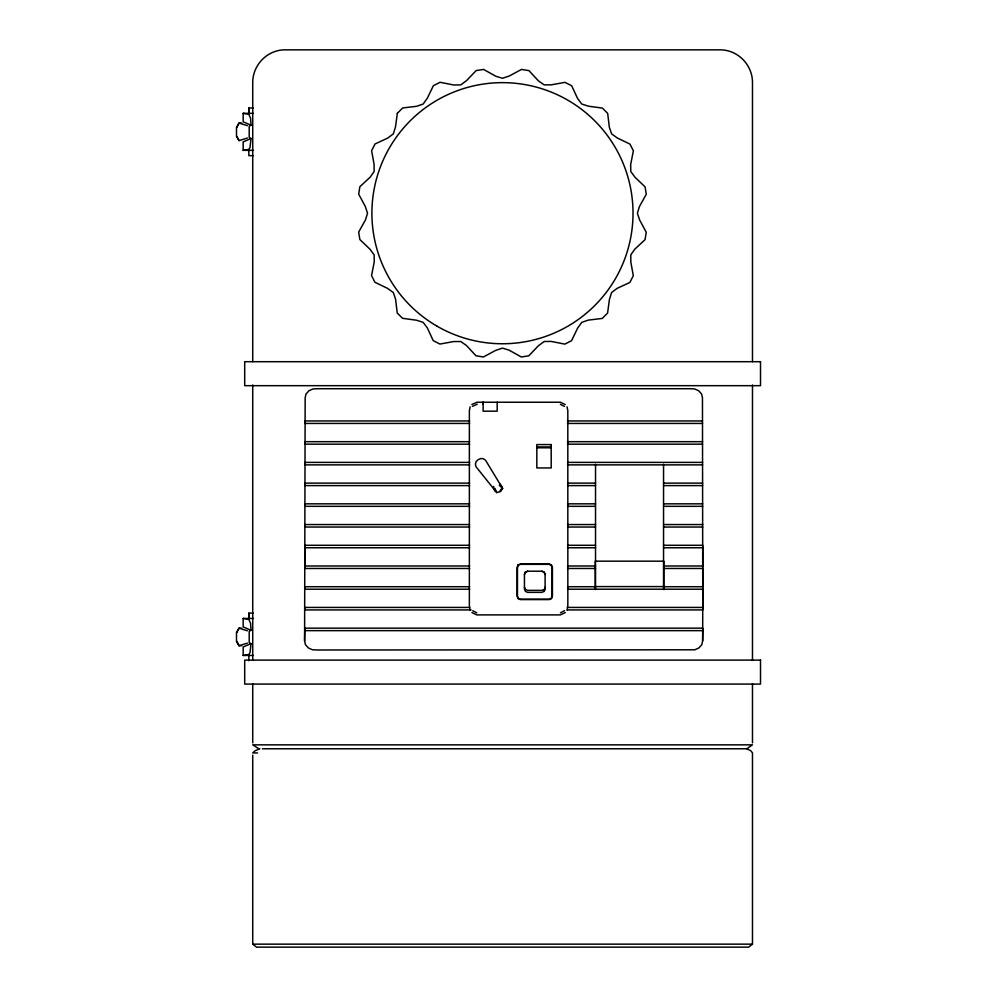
<?xml version="1.0" encoding="UTF-8"?>
<svg xmlns="http://www.w3.org/2000/svg" width="997" height="997" viewBox="0 0 997 997"><rect width="100%" height="100%" fill="white"/><g stroke="black" fill="none" stroke-linecap="round" stroke-linejoin="round"><path stroke-width="1.5" d="M253.425 113.334L243.168 113.334L243.168 121.796L251.032 125.186L249.2 126.22L249.2 137.461L251.032 138.508L249.985 147.593L248.776 149.438L243.168 150.348L243.168 141.886L251.032 138.508M253.425 618.439L243.168 618.439L243.168 626.914L251.032 630.291L249.2 631.325L249.2 642.567L251.032 643.613L249.985 652.699L248.776 654.543L243.168 655.453L243.168 646.991L251.032 643.613M248.839 619.137L248.851 613.13L253.188 613.13M248.839 114.032L248.851 108.025L253.188 108.025M752.486 742.877L752.486 683.743M752.486 660.4L752.486 384.992M752.486 361.649L752.486 83.112C752.835 65.74 738.839 50.523 721.392 49.85L283.821 49.85C266.373 50.523 252.378 65.74 252.727 83.112L252.727 361.649M702.76 567.243L702.81 546.518M702.81 587.956L702.648 640.884L701.813 644.66L698.847 647.988L694.772 649.795L317.22 649.994L312.472 649.782L308.409 647.975L305.431 644.66L304.596 640.884L305.157 397.828L305.992 394.064L308.97 390.737L313.033 388.93L317.781 388.718L689.837 388.718L694.585 388.93L698.66 390.724L701.626 394.052L702.461 397.828L702.773 609.927L567.418 609.927M469.649 568.477L304.833 568.477L304.783 547.764L304.795 545.284L469.649 545.284M304.596 640.884L304.795 628.16L702.81 628.16L702.648 640.884M567.094 610.276L567.841 605.142L567.816 410.602L567.044 406.851M470.098 406.863L469.375 410.602L469.363 605.142L470.135 610.276M524.447 574.484L525.407 572.166L527.725 571.206L541.832 571.206L544.15 572.141L545.11 574.384L545.11 589.09L544.15 591.408L541.832 592.368L527.725 592.368L525.407 591.408L524.447 589.09L524.447 574.384L525.407 572.141L527.725 571.219M544.15 591.408L545.11 587.196M501.591 486.461L502.65 488.418L500.432 491.571L496.705 492.58L495.222 490.91M236.85 127.404L239.031 123.067L241.685 123.067M236.85 632.509L239.031 628.172L241.685 628.172M500.095 490.96L501.528 488.991M500.295 491.234L501.852 489.091M262.385 748.772L746.765 748.772L750.878 750.803L752.486 752.934L752.486 944.147L748.672 947.15L256.541 947.15L252.727 944.147L252.727 755.228M259.793 748.772L255.033 750.803L252.727 752.934L257.55 752.934M746.765 748.772L752.473 744.846L252.74 744.846L258.859 748.772M560.414 612.831L564.526 610.712M565.262 612.594L560.414 614.9L476.803 614.9L471.967 612.594M471.855 404.495L476.99 402.24L560.364 402.24L565.212 404.545M472.354 406.352L477.214 404.246M544.15 589.426L541.832 590.361L527.725 590.361L525.407 589.426L524.447 587.196M247.418 125.659L239.031 123.067L236.488 127.404L236.488 136.277L239.031 140.614L247.418 138.022M247.418 643.14L239.031 645.72L236.488 641.383L236.488 632.509L239.031 628.172L247.418 630.765M243.168 150.348L253.425 150.348M253.188 155.657L248.851 155.657L248.839 149.65M469.612 420.958L305.094 420.958L305.082 423.438L469.612 423.438M567.43 420.958L702.511 420.958M567.43 423.438L702.524 423.438M469.599 441.683L305.045 441.683L305.032 444.163L469.599 444.163M567.43 441.683L702.561 441.683M567.43 444.163L702.573 444.163M536.835 446.918L551.204 446.918M536.835 447.79L551.204 447.79M469.674 462.396L304.995 462.396L304.982 464.876L469.674 464.876M567.567 462.396L702.611 462.396M567.567 464.876L702.623 464.876M469.674 483.121L304.945 483.121L304.932 485.601L469.674 485.601M567.567 483.121L595.533 483.121M663.553 483.121L702.661 483.121M567.567 485.601L595.533 485.601M663.553 485.601L702.673 485.601M469.662 503.834L304.895 503.834L304.883 506.326L469.662 506.326M567.567 503.834L595.533 503.834M663.553 503.834L702.711 503.834M567.567 506.326L595.533 506.326M663.553 506.326L702.723 506.326M469.649 524.559L304.845 524.559L304.833 527.039L469.649 527.039M567.567 524.559L595.533 524.559M663.553 524.559L702.76 524.559M567.567 527.039L595.533 527.039M663.553 527.039L702.773 527.039M567.567 545.284L595.533 545.284M663.553 545.284L702.81 545.284M304.783 547.764L469.649 547.764M567.567 547.764L595.533 547.764M663.553 547.764L702.823 547.764M304.845 565.997L469.649 565.997M567.567 565.997L595.533 565.997M663.553 565.997L702.76 565.997M567.567 568.477L595.533 568.477M663.553 568.477L702.773 568.477L702.81 586.722L663.553 586.722M595.246 586.585L663.852 586.585M469.649 586.722L304.795 586.722L304.783 589.202L469.649 589.202M567.567 586.722L595.533 586.722M567.567 589.202L702.823 589.202M469.562 607.435L304.845 607.435L304.833 609.927L471.107 609.927M567.418 607.435L702.76 607.435M304.783 630.64L702.823 630.64M241.685 645.72L239.031 645.72L236.85 641.383M243.168 655.453L253.425 655.453M252.727 944.147L752.486 944.147M243.168 113.334L248.776 114.244L250.546 118.132L251.032 125.186M243.168 618.439L248.776 619.349L250.546 623.237L251.032 630.291M541.832 571.206L544.15 572.166L545.11 574.484M560.364 404.308L564.476 406.415M472.703 610.712L476.803 612.831M502.65 488.418L499.335 485.377M494.076 489.265L476.068 466.833L475.419 464.191L476.105 461.599L478.111 459.692L480.679 458.545L483.246 458.707L485.514 460.203L500.444 484.816M495.285 491.234L493.714 489.091L493.714 486.449M500.295 484.305L501.852 486.449M494.986 488.43L496.705 492.58M236.85 136.277L239.031 140.614M663.852 589.626L663.852 561.174L595.246 561.174L595.246 589.626M663.553 464.216L663.553 589.202M595.533 464.216L595.533 589.202M497.179 402.24L497.179 411.175L483.121 411.175L483.121 402.24L483.121 404.308M252.727 384.992L252.727 660.4M252.727 683.743L252.727 742.877M248.851 108.025L248.851 112.038M248.851 613.13L248.851 617.143M248.839 654.755L248.851 660.762M552.101 567.679L552.101 595.894L551.167 598.35L549.035 599.222L520.521 599.222L518.39 598.35L517.455 595.894L517.455 567.679L518.39 565.212L520.521 564.339L549.035 564.339L551.167 565.212L552.101 567.679M397.342 113.297L395.473 127.055L393.304 133.897L387.746 138.072L375.034 143.967L371.607 150.672L374.087 164.331L374.137 171.509L370.149 177.204L359.867 186.726L358.696 194.166L365.276 206.391L367.532 213.196L365.5 219.851L358.671 232.089L359.842 239.529L369.887 249.125L374.137 254.896L374.261 261.85L371.545 275.596L374.959 282.301L387.472 288.332L393.304 292.507L395.56 299.088L397.23 312.996L402.551 318.317L416.322 320.187L423.152 322.355L427.339 327.913L433.221 340.638L439.926 344.052L453.598 341.572L460.764 341.522L466.459 345.51L475.993 355.792L483.42 356.963L495.659 350.383L502.463 348.127L509.106 350.159L521.344 356.988L528.784 355.817L538.38 345.772L544.15 341.522L551.104 341.41L564.85 344.115L571.568 340.7L577.587 328.187L581.774 322.355L588.342 320.099L602.263 318.429L607.584 313.108L609.441 299.337L611.622 292.507L617.168 288.332L629.892 282.438L633.307 275.733L630.827 262.061L630.789 254.896L634.765 249.2L645.047 239.666L646.23 232.239L639.65 220.013L637.395 213.196L639.426 206.553L646.255 194.315L645.071 186.875L635.039 177.279L630.789 171.509L630.665 164.555L633.382 150.809L629.954 144.091L617.442 138.072L611.622 133.897L609.354 127.317L607.684 113.409L602.362 108.075L588.604 106.218L581.774 104.037L577.587 98.491L571.692 85.767L564.987 82.352L551.329 84.832L544.15 84.882L538.467 80.894L528.933 70.613L521.493 69.429L509.268 76.021L502.463 78.277L495.808 76.246L483.57 69.416L476.142 70.588L466.546 80.632L460.764 84.882L453.809 84.994L440.063 82.29L433.359 85.705L427.327 98.217L423.152 104.037L416.584 106.305L402.663 107.975L397.342 113.297M518.066 564.9L517.119 567.293L517.119 596.281L518.066 598.661L520.297 599.583L549.26 599.583L551.478 598.661L552.425 596.281L552.425 567.293L551.478 564.9L549.26 563.99L520.297 563.99L518.066 564.9M760.512 361.699L244.701 361.699L244.701 385.677L760.512 385.677L760.512 361.699M551.204 444.575L536.835 444.575L536.835 467.954L551.204 467.954L551.204 444.575M760.512 660.101L244.701 660.101L244.701 684.079L760.512 684.079L760.512 660.101M437.185 326.268A130.557 130.557 0 0 0 633.02 213.196A130.557 130.557 0 0 0 437.185 100.136A130.557 130.557 0 0 0 437.185 326.268"/></g></svg>
